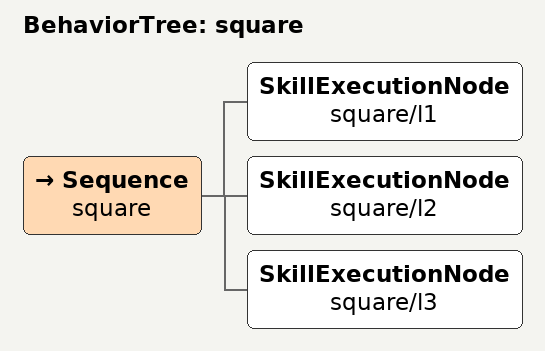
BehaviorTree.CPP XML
<?xml version="1.0"?>
<root BTCPP_format="4">
  <BehaviorTree ID="square">
    <Sequence name="square">
      <SkillExecutionNode    name="square/l1"/>
      <SkillExecutionNode    name="square/l2"/>
      <SkillExecutionNode    name="square/l3"/>
    </Sequence>
  </BehaviorTree>
</root>
